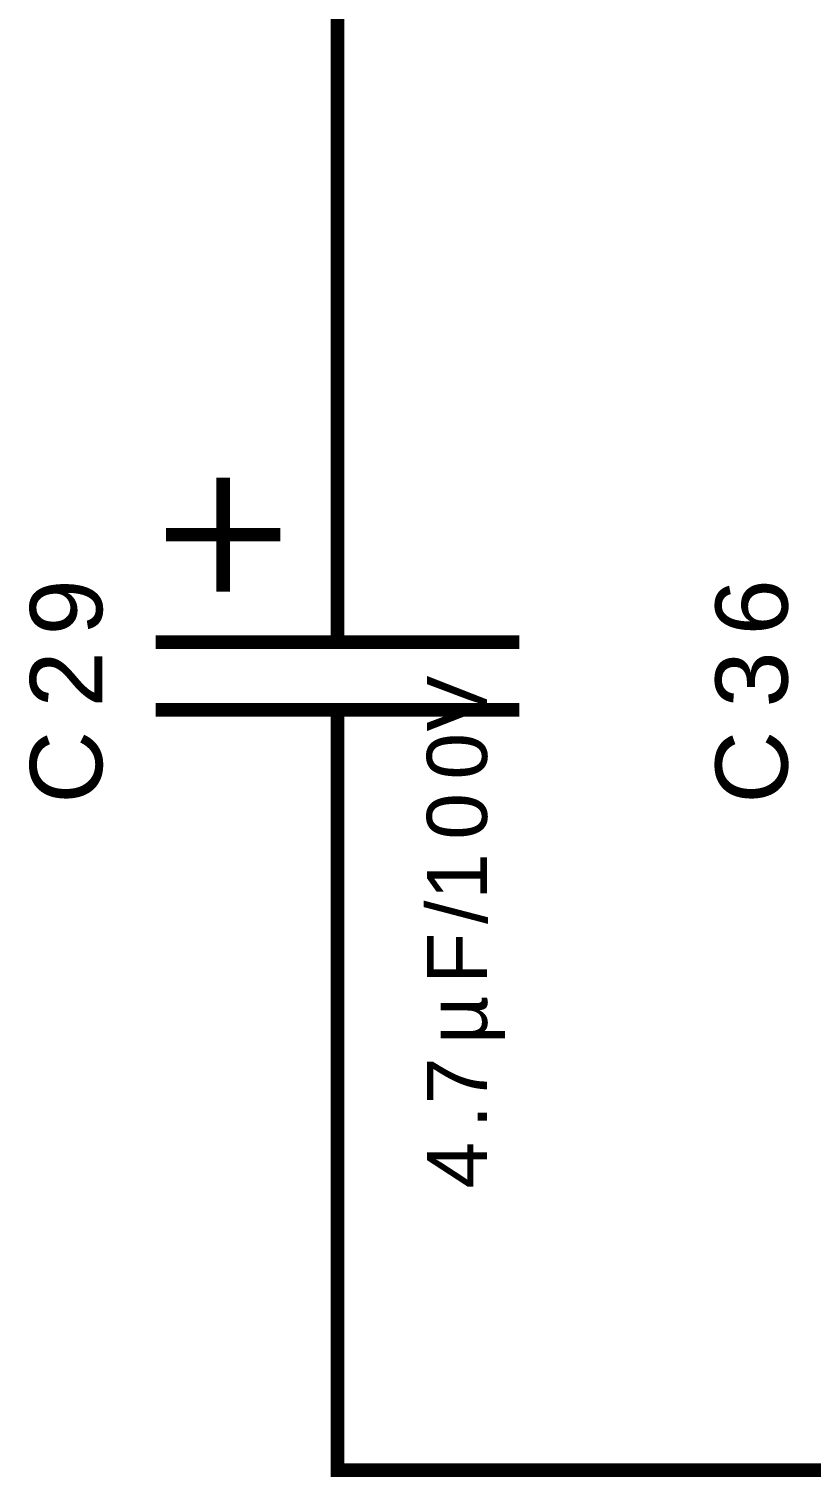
# Model space of a CAD drawing. Header units: millimetres. Extents: x -2024 to 917, y -725 to 13.
# Drawn here: x -2018.16 to -2000.94, y -249.32 to -217.41 of the extents above; entities that cross this region are included whole.
import ezdxf

# ---------------------------------------------------------------- set-up
doc = ezdxf.new("R2010")
doc.units = ezdxf.units.MM
doc.styles.get("Standard").update_dxf_attribs({"font": 'arial.ttf'})

msp = doc.modelspace()

# ---------------------------------------------------------------- linework, layer by layer
at = {"color": 7, "const_width": 0.3}
for points in [[(-2011.369, -211.662), (-2011.369, -214.162), (-2011.369, -227.923)], [(-2013.885, -229.81), (-2013.885, -227.293)], [(-2011.369, -230.92), (-2011.369, -227.923)], [(-2015.143, -228.552), (-2012.627, -228.552)], [(-2015.375, -230.92), (-2007.364, -230.92)], [(-2015.375, -232.41), (-2007.364, -232.41)], [(-2011.369, -232.41), (-2011.369, -235.424)], [(-2011.369, -235.424), (-2011.369, -249.168), (-1996.374, -249.168), (-1981.379, -249.168), (-1968.883, -249.168), (-1951.405, -249.168)]]:
    msp.add_lwpolyline(points, dxfattribs=at)

# ---------------------------------------------------------------- texts
at = {"color": 7}
for s, height, p in [('9', 1.59, (-2016.55, -230.771)), ('6', 1.59, (-2001.455, -230.771)), ('2', 1.59, (-2016.55, -232.36)), ('3', 1.59, (-2001.455, -232.36)), ('V', 1.325, (-2008.076, -232.89)), ('C', 1.59, (-2016.55, -234.48)), ('0', 1.325, (-2008.076, -233.95)), ('C', 1.59, (-2001.455, -234.48)), ('0', 1.325, (-2008.076, -235.275)), ('1', 1.325, (-2008.076, -236.599)), ('/', 1.325, (-2008.076, -237.129)), ('F', 1.325, (-2008.076, -238.454)), ('µ', 1.325, (-2008.076, -239.779)), ('7', 1.325, (-2008.076, -241.103)), ('.', 1.325, (-2008.076, -241.633)), ('4', 1.325, (-2008.076, -242.958))]:
    msp.add_text(s, height=height, rotation=90, dxfattribs=at).set_placement(p)

doc.saveas('drawing.dxf')
